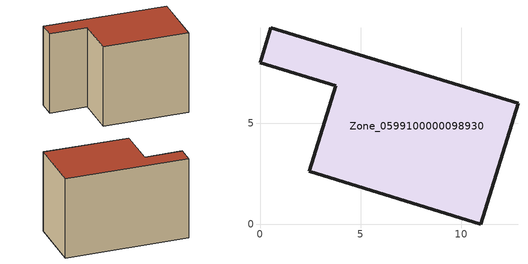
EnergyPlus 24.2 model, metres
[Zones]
Zone_0599100000098930
 floor ground (C_G): 3.76,6.88 0,8.01 0.53,9.74 12.82,6.01 10.97,0 2.46,2.61 z0
 wall outside (C_F): 12.82,6.01 0.53,9.74 0,8.01 3.76,6.88 2.46,2.61 10.97,0 12.82,6.01 z0:8.67
 roof outside (C_R): 10.97,0 12.82,6.01 0.53,9.74 0,8.01 3.76,6.88 2.46,2.61 z8.67
[BUILDING]
Pand.0599100000098930: North Axis=0; Terrain=City; Loads Convergence Tolerance Value=0.04; Temperature Convergence Tolerance Value=0.4; Solar Distribution=FullExterior; Maximum Number of Warmup Days=25; Minimum Number of Warmup Days=1
[Site:Location]
Rotterdam.The.Hague.AP_ZH_NLD Design_Conditions: Latitude=51.96; Longitude=4.45; Time Zone=1; Elevation=-4.5
[SITE:GROUNDTEMPERATURE:BUILDINGSURFACE]
18, 18, 18, 18, 18, 18, 18, 18, 18, 18, 18, 18
[MATERIAL] Thermal Absorptance=0.9; Solar Absorptance=0.7; Visible Absorptance=0.7
Name | Roughness | Thickness | Conductivity | Density | Specific Heat
G.TC.1975-1991 | MediumSmooth | 0.15 | 0.288461 | 540 | 1210
F.TC.1975-1991 | Rough | 0.3 | 0.230769 | 1920 | 840
R.TC.1975-1991 | MediumRough | 0.2 | 0.153846 | 1500 | 1000
[CONSTRUCTION]
C_G: G.TC.1975-1991
C_F: F.TC.1975-1991
C_R: R.TC.1975-1991
[ZONE]
Zone_0599100000098930: Type=1; Multiplier=1; Ceiling Height=Autocalculate; Volume=Autocalculate; Floor Area=autocalculate; Part of Total Floor Area=Yes
[ZONEINFILTRATION:DESIGNFLOWRATE]
Infil_Zone_0599100000098930: Zone or ZoneList or Space or SpaceList=Zone_0599100000098930; Schedule=AlwaysOn; Design Flow Rate Calculation Method=Flow/Area; Flow Rate per Floor Area=0.003; Constant Term Coefficient=1; Temperature Term Coefficient=0; Velocity Term Coefficient=0; Velocity Squared Term Coefficient=0
[HVACTEMPLATE:ZONE:IDEALLOADSAIRSYSTEM]
Zone_0599100000098930: Maximum Heating Supply Air Temperature=50; Minimum Cooling Supply Air Temperature=13; Maximum Heating Supply Air Humidity Ratio=0.0156; Minimum Cooling Supply Air Humidity Ratio=0.0077; Heating Limit=NoLimit; Cooling Limit=NoLimit; Dehumidification Control Type=ConstantSensibleHeatRatio; Cooling Sensible Heat Ratio=0.7; Dehumidification Setpoint=60; Humidification Control Type=None; Humidification Setpoint=30; Outdoor Air Method=None; Outdoor Air Flow Rate per Person=0.00944; Outdoor Air Flow Rate per Zone Floor Area=0; Outdoor Air Flow Rate per Zone=0; Demand Controlled Ventilation Type=None; Outdoor Air Economizer Type=NoEconomizer; Heat Recovery Type=None; Sensible Heat Recovery Effectiveness=0.7; Latent Heat Recovery Effectiveness=0.65
[ZONECONTROL:THERMOSTAT]
ThermostatControl_Zone_0599100000098930: Zone or ZoneList=Zone_0599100000098930; Control Type Schedule=DualSetpointControlType; Control 1=Thermostat_Zone_0599100000098930; Temperature Difference Between Cutout And Setpoint=0
[THERMOSTATSETPOINT:DUALSETPOINT]
Thermostat_Zone_0599100000098930: Heating Setpoint Temperature Schedule=HeatingSetpoint_Zone_0599100000098930; Cooling Setpoint Temperature Schedule=CoolingSetpoint_Zone_0599100000098930
[SCHEDULE:COMPACT]
HeatingSetpoint_Zone_0599100000098930: Through: 12/31, For: AllDays, Until: 24:00, 21
CoolingSetpoint_Zone_0599100000098930: Through: 12/31, For: AllDays, Until: 24:00, 24
DualSetpointControlType: Through: 12/31, For: AllDays, Until: 24:00, 4
AlwaysOn: Through: 12/31, For: AllDays, Until: 24:00, 1
